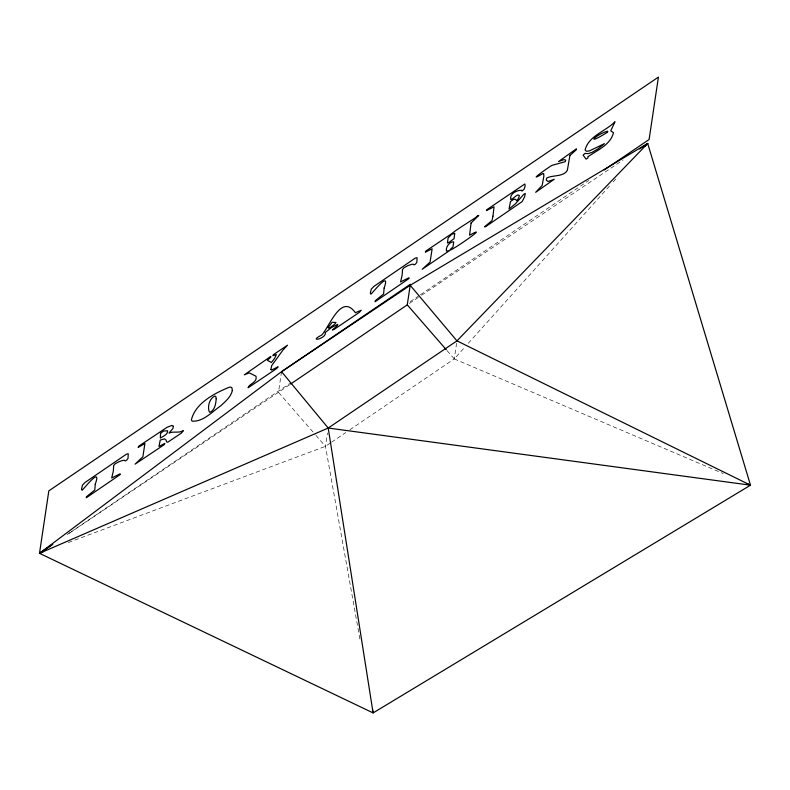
<?xml version="1.0" encoding="UTF-8"?>
<svg xmlns="http://www.w3.org/2000/svg" width="790" height="790" viewBox="0 0 790 790"><rect width="100%" height="100%" fill="white"/><g stroke="black" fill="none" stroke-linecap="round" stroke-linejoin="round"><path stroke-width="0.59" stroke-dasharray="3.95 2.96" d="M281.546 371.685L278.465 392.284L67.071 534.731M359.904 639.001L325.47 446.33L327.475 432.92M349.812 429.809L454.26 358.907L456.956 340.865M447.091 350.661L454.26 358.907L464.964 346.988M468.263 343.314L609.841 185.64M613.129 181.977L617.247 177.394M67.071 534.603L70.132 532.519M71.149 531.828L289.673 383.506M410.158 301.721L419.352 295.48M420.369 294.788L588.856 180.426M289.624 384.72L278.465 392.284L315.111 434.421M68.325 542.533L325.47 446.33L330.536 442.884M331.553 442.193L345.753 432.565M409.309 303.488L420.566 295.934M421.584 295.253L623.142 159.955M454.26 358.907L723.265 473.575M315.911 435.339L325.47 446.33"/><path stroke-width="1.19" d="M42.956 552.022L39.5 553.316L281.546 371.685L410.188 285.299L647.701 143.474L750.5 485.188L373.107 712.916L39.5 553.316L48.832 490.867L658.426 77.084L649.094 139.534L604.172 170.028M290.631 384.029L407.265 304.861L410.188 285.299L456.956 340.865L750.5 485.188L328.206 428.042L39.5 553.316L52.772 544.3M645.232 146.229L647.701 143.474L639.515 148.974M647.701 143.474L456.956 340.865L328.206 428.042L373.107 712.916L372.455 709.282M410.336 284.262L281.546 371.685L328.206 428.042M39.5 553.316L51.755 545.061M747.093 483.737L750.5 485.188M407.265 304.861L446.301 349.743M173.395 426.284L172.832 428.644L169.001 433.019C173.741 431.004 178.945 433.443 183.369 430.639L181.443 433.048L167.737 442.203L166.67 441.975L166.147 440.228L164.537 438.845L160.252 440.089L158.948 446.498L164.814 443.388L164.3 444.622L135.08 464.145L142.881 456.768L144.906 443.486L138.131 447.466L138.823 446.133L167.213 427.212L171.944 425.435L173.395 426.284M588.204 156.598L587.701 158.099L586.062 159.136L583.099 155.087L585.025 153.388L588.046 153.675L592.036 152.391L597.961 148.875L604.389 143.661L589.399 150.91L586.368 151.265L585.074 150.011C588.58 135.752 605.742 131.338 614.985 121.739L610.769 130.864L613.475 132.71C610.66 144.659 597.22 150.238 588.204 156.598M270.871 369.414L271.454 370.085L278.129 366.817L276.579 368.614L248.08 387.791C249.077 383.723 257.688 382.34 256 376.238L249.334 372.88L244.308 374.816L270.733 356.448L270.931 357.031L267.366 360.299L271.414 362.511L274.624 358.364L276.391 354.512L272.876 355.737L273.389 354.68L287.511 345.191L282.938 350.098L271.74 365.543L270.871 369.414M160.538 433.354L160.35 438.114C162.957 436.189 167.954 434.747 167.628 430.748L163.55 431.024L160.538 433.354M492.95 216.174L491.982 220.637L484.517 226.809L485.613 226.681L522.081 201.648L524.56 196.967L525.291 193.451L523.829 194.241L515.366 203.879L509.037 208.985L510.498 201.529L513.322 199.574L514.981 199.179L516.166 200.008C516.542 202.645 519.494 196.75 519.336 195.525C517.707 192.879 513.283 199.278 510.942 199.554L510.686 199.228C509.698 193.431 516.937 190.173 521.598 190.281L522.032 191.121L524.116 189.166L525.182 185.986L524.827 183.991L486.66 209.804L486.452 210.614L494.046 206.783L492.95 216.174M95.274 484.092L94.77 490.037L86.574 496.673L86.248 497.789L120.287 474.494L120.129 473.793L111.706 477.99L113.326 471.146L113.671 465.577L115.142 463.789L119.014 461.696L122.756 460.432L124.208 460.215L125.264 460.975L126.647 460.185L128.019 458.398L128.237 453.727L126.43 454.171L85.034 482.473L82.456 485.159L81.489 489.188L82.071 490.284C85.755 486.61 101.713 466.307 95.274 484.092M384.118 288.034L383.604 293.979L375.418 300.615L375.082 301.731L409.131 278.435L408.963 277.734L400.55 281.941L402.159 275.088L402.505 269.518L403.976 267.731L407.847 265.637L411.6 264.374L413.051 264.156L414.098 264.917L415.481 264.127L416.853 262.339L417.071 257.668L415.264 258.113L373.868 286.415L371.29 289.101L370.332 293.13L370.905 294.226C374.588 290.552 390.546 270.249 384.118 288.034M569.916 155.442L567.348 170.344C563.408 177.098 552.97 174.847 546.789 177.987L546.255 180.14L548.033 181.503L554.244 179.261L535.66 192.316L542.167 185.403L543.866 176.239L543.678 173.672L542.967 173.514C523.503 184.959 552.279 164.557 552.259 165.278L565.265 161.674L565.699 160.074L563.912 159.639L558.599 161.516L576.394 148.816L576.107 149.982L569.916 155.442M471.067 223.037L469.586 235.222C495.715 220.756 436.515 261.214 452.986 246.944L453.687 241.858C450.182 241.227 445.284 246.934 446.478 251.092L449.629 250.539L422.196 269.272L430.086 262.073L432.14 248.771L425.346 252.208L425.731 251.141L451.13 234.057L451.001 235.045L448.128 237.968L447.446 243.004L448.769 242.55L454.013 238.718L454.783 233.287C440.376 238.945 481.811 214.465 477.101 216.223L478.789 215.384L471.067 223.037M216.203 398.713C215.848 403.552 215.008 409.892 210.101 412.262L209.399 412.133C207.158 406.909 209.399 398.387 214.929 396.027L215.877 396.718L216.203 398.713M607.658 131.624L607.55 132.197C583.879 146.94 595.808 134.369 607.52 131.189L607.658 131.624M232.349 390.546C230.897 396.965 225.446 401.438 220.864 405.714C212.204 411.59 203.316 421.988 192.138 421.149L191.368 419.934C195.328 403.157 214.702 393.114 229.564 387.12A16.541 5.293 -41 0 1 231.924 387.87L232.349 390.546M325.332 332.452C326.487 339.157 307.103 342.376 321.698 335.059C329.588 326.685 341.201 292.754 355.342 312.712L361.237 310.243L359.391 312.327L334.456 329.173L332.452 330.013L337.389 325.51L337.745 324.325L331.267 327.712L325.332 332.452M328.235 327.455C327.08 330.19 335.78 323.969 335.987 322.498L332.146 322.261L328.235 327.455"/></g></svg>
